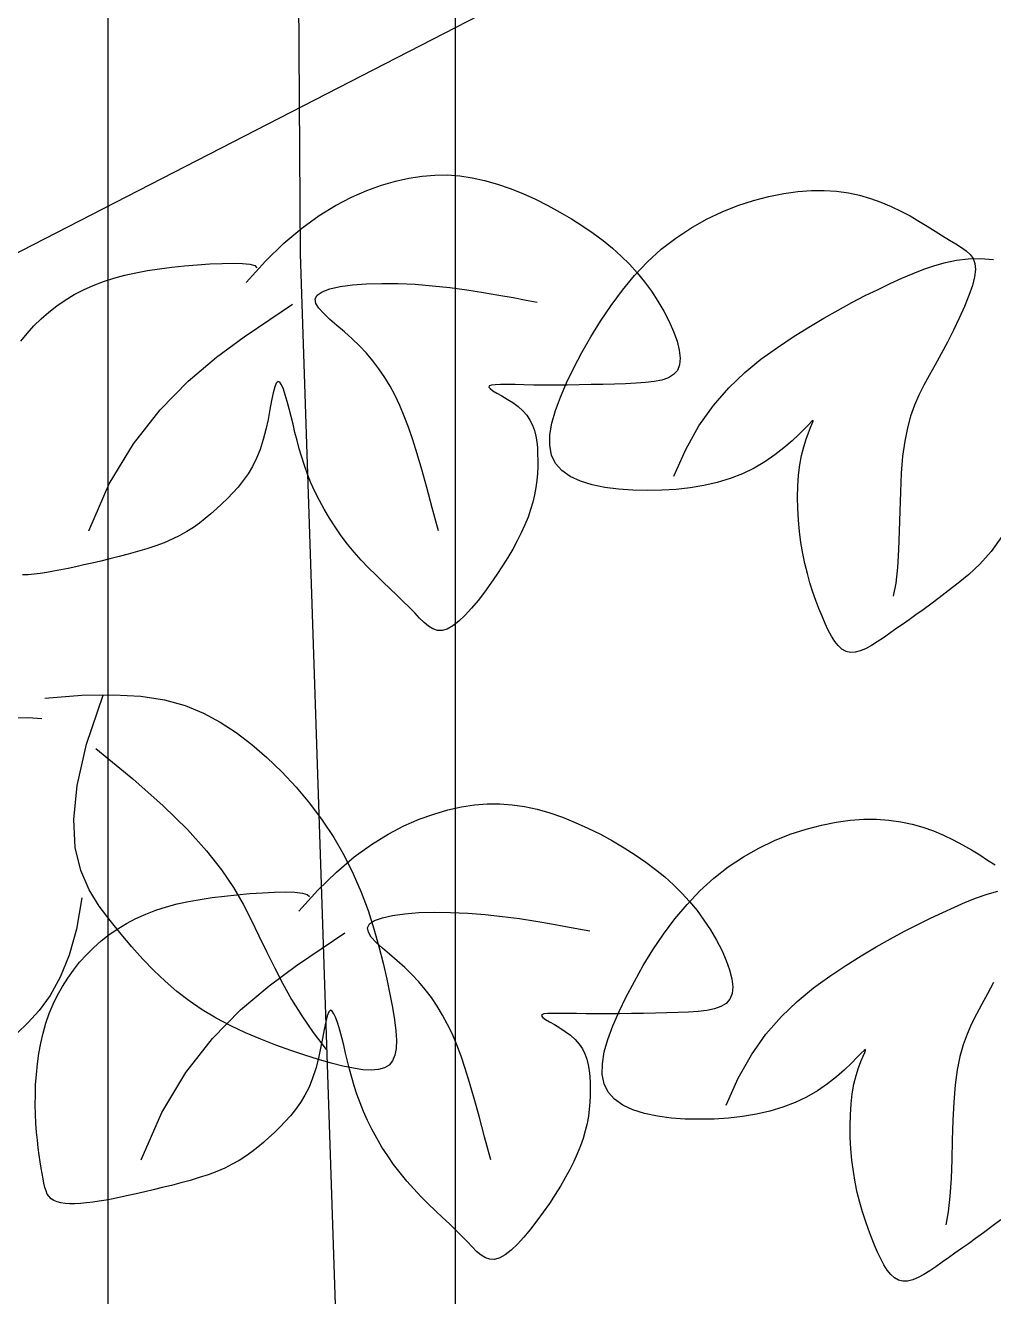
# Model space of a CAD drawing. Header units: millimetres. Extents: x 2 to 5882, y 1831 to 3462.
# Drawn here: x 1047.625 to 1049.18, y 2699.722 to 2701.763 of the extents above; entities that cross this region are included whole.
import ezdxf

# ---------------------------------------------------------------- set-up
doc = ezdxf.new("R2010")
doc.units = ezdxf.units.MM
for name, color, linetype in [('LH', 94, 'Continuous'), ('LV', 3, 'Continuous'), ('尺寸标注', 4, 'Continuous'), ('标注', 4, 'Continuous')]:
    doc.layers.add(name, color=color, linetype=linetype)

# ---------------------------------------------------------------- blocks, each defined once
blk = doc.blocks.new('15')
at = {"layer": 'LH', "color": 38}
for p, q in [((0.2713, 2.2558), (0.2863, 2.2603)), ((0.2863, 2.2603), (0.3008, 2.2635)), ((0.3008, 2.2635), (0.3148, 2.2657)), ((0.3148, 2.2657), (0.3284, 2.2668)), ((0.3284, 2.2668), (0.3418, 2.2669)), ((0.3418, 2.2669), (0.3551, 2.2659)), ((0.3551, 2.2659), (0.3684, 2.2639)), ((0.3684, 2.2639), (0.3818, 2.261)), ((0.3818, 2.261), (0.3954, 2.2571)), ((0.2393, 2.2432), (0.2556, 2.2502)), ((0.2556, 2.2502), (0.2713, 2.2558)), ((0.3954, 2.2571), (0.409, 2.2524)), ((0.409, 2.2524), (0.4227, 2.2469)), ((0.4227, 2.2469), (0.4362, 2.2409)), ((-0.8594, 2.2299), (-0.8435, 2.2331)), ((-0.8435, 2.2331), (-0.8284, 2.2351)), ((-0.8284, 2.2351), (-0.8139, 2.2361)), ((-0.8139, 2.2361), (-0.8001, 2.2362)), ((-0.8001, 2.2362), (-0.7869, 2.2353)), ((-0.7869, 2.2353), (-0.7743, 2.2335)), ((-0.7743, 2.2335), (-0.7622, 2.231)), ((0.2045, 2.2233), (0.2222, 2.2343)), ((0.2222, 2.2343), (0.2393, 2.2432)), ((0.4362, 2.2409), (0.4495, 2.2342)), ((0.4495, 2.2342), (0.4624, 2.2272)), ((-0.9095, 2.2133), (-0.8926, 2.2201)), ((-0.8926, 2.2201), (-0.8758, 2.2256)), ((-0.8758, 2.2256), (-0.8594, 2.2299)), ((-0.7622, 2.231), (-0.7506, 2.2277)), ((-0.7506, 2.2277), (-0.7394, 2.2237)), ((-0.7394, 2.2237), (-0.7286, 2.2192)), ((-0.7286, 2.2192), (-0.7182, 2.2142)), ((0.1861, 2.2099), (0.2045, 2.2233)), ((0.4624, 2.2272), (0.4749, 2.2198)), ((0.4749, 2.2198), (0.4868, 2.2122)), ((-0.9429, 2.196), (-0.9263, 2.2053)), ((-0.9263, 2.2053), (-0.9095, 2.2133)), ((-0.7182, 2.2142), (-0.7083, 2.2089)), ((-0.7083, 2.2089), (-0.6988, 2.2034)), ((0.167, 2.1937), (0.1861, 2.2099)), ((0.4868, 2.2122), (0.498, 2.2045)), ((-0.9591, 2.1853), (-0.9429, 2.196)), ((-0.6988, 2.2034), (-0.6898, 2.1979)), ((-0.6898, 2.1979), (-0.6813, 2.1926)), ((-0.6813, 2.1926), (-0.6734, 2.1876)), ((0.1472, 2.1744), (0.167, 2.1937)), ((0.498, 2.2045), (0.5086, 2.1966)), ((0.5086, 2.1966), (0.5185, 2.1884)), ((-0.9746, 2.1732), (-0.9591, 2.1853)), ((-0.6734, 2.1876), (-0.6661, 2.183)), ((-0.6661, 2.183), (-0.6593, 2.179)), ((-0.6593, 2.179), (-0.6533, 2.1753)), ((0.5185, 2.1884), (0.5279, 2.18)), ((0.5279, 2.18), (0.5367, 2.1712)), ((-0.9893, 2.1597), (-0.9746, 2.1732)), ((-0.6533, 2.1753), (-0.6481, 2.1717)), ((-0.6481, 2.1717), (-0.6439, 2.1677)), ((-0.6439, 2.1677), (-0.6408, 2.1633)), ((0.0086, 2.1622), (0.021, 2.1645)), ((0.021, 2.1645), (0.0338, 2.1664)), ((0.0338, 2.1664), (0.047, 2.1681)), ((0.047, 2.1681), (0.0605, 2.1695)), ((0.0605, 2.1695), (0.0742, 2.1707)), ((0.0742, 2.1707), (0.0878, 2.1716)), ((0.0878, 2.1716), (0.1007, 2.1722)), ((0.1007, 2.1722), (0.1125, 2.1724)), ((0.1125, 2.1724), (0.1226, 2.1721)), ((0.1226, 2.1721), (0.1306, 2.1713)), ((0.1267, 2.1518), (0.1472, 2.1744)), ((0.1306, 2.1713), (0.1359, 2.1698)), ((0.1359, 2.1698), (0.138, 2.1676)), ((0.5367, 2.1712), (0.545, 2.1621)), ((-1.0031, 2.145), (-0.9893, 2.1597)), ((-0.705, 2.1474), (-0.6934, 2.152)), ((-0.6934, 2.152), (-0.6819, 2.156)), ((-0.6819, 2.156), (-0.6704, 2.1592)), ((-0.6704, 2.1592), (-0.6585, 2.1615)), ((-0.6585, 2.1615), (-0.6461, 2.1629)), ((-0.6461, 2.1629), (-0.633, 2.1633)), ((-0.6408, 2.1633), (-0.6388, 2.158)), ((-0.6382, 2.1516), (-0.6391, 2.1439)), ((-0.6388, 2.158), (-0.6382, 2.1516)), ((-0.633, 2.1633), (-0.6189, 2.1624)), ((-0.0372, 2.1487), (-0.0263, 2.1528)), ((-0.0263, 2.1528), (-0.0151, 2.1564)), ((-0.0151, 2.1564), (-0.0034, 2.1595)), ((-0.0034, 2.1595), (0.0086, 2.1622)), ((0.2402, 2.1491), (0.2552, 2.1502)), ((0.2552, 2.1502), (0.2717, 2.1507)), ((0.2717, 2.1507), (0.2893, 2.1506)), ((0.2893, 2.1506), (0.3075, 2.1498)), ((0.545, 2.1621), (0.5529, 2.1525)), ((0.5529, 2.1525), (0.5603, 2.1424)), ((-1.0161, 2.1294), (-1.0031, 2.145)), ((-0.7294, 2.1365), (-0.7169, 2.1422)), ((-0.7169, 2.1422), (-0.705, 2.1474)), ((-0.6391, 2.1439), (-0.6415, 2.1345)), ((-0.0671, 2.133), (-0.0576, 2.1388)), ((-0.0576, 2.1388), (-0.0476, 2.144)), ((-0.0476, 2.144), (-0.0372, 2.1487)), ((0.2003, 2.1341), (0.2024, 2.1383)), ((0.2024, 2.1383), (0.2078, 2.1419)), ((0.2078, 2.1419), (0.2161, 2.1449)), ((0.2161, 2.1449), (0.2271, 2.1473)), ((0.2271, 2.1473), (0.2402, 2.1491)), ((0.3075, 2.1498), (0.326, 2.1483)), ((0.326, 2.1483), (0.3446, 2.1463)), ((0.3446, 2.1463), (0.3628, 2.1438)), ((0.3628, 2.1438), (0.3804, 2.1411)), ((0.3804, 2.1411), (0.397, 2.1383)), ((0.397, 2.1383), (0.4124, 2.1356)), ((0.5603, 2.1424), (0.5673, 2.1318)), ((-1.0283, 2.1131), (-1.0161, 2.1294)), ((-0.7704, 2.1162), (-0.7562, 2.1236)), ((-0.7562, 2.1236), (-0.7425, 2.1303)), ((-0.7425, 2.1303), (-0.7294, 2.1365)), ((-0.6452, 2.1238), (-0.6499, 2.112)), ((-0.6415, 2.1345), (-0.6452, 2.1238)), ((-0.0848, 2.12), (-0.0762, 2.1267)), ((-0.0762, 2.1267), (-0.0671, 2.133)), ((0.1518, 2.1122), (0.1761, 2.1286)), ((0.2011, 2.1293), (0.2003, 2.1341)), ((0.2043, 2.1241), (0.2011, 2.1293)), ((0.2095, 2.1184), (0.2043, 2.1241)), ((0.4124, 2.1356), (0.4262, 2.1329)), ((0.4262, 2.1329), (0.4381, 2.1306)), ((0.5673, 2.1318), (0.5737, 2.1209)), ((-1.0395, 2.0964), (-1.0283, 2.1131)), ((-0.7852, 2.1082), (-0.7704, 2.1162)), ((-0.6499, 2.112), (-0.6556, 2.0996)), ((-0.1007, 2.1052), (-0.093, 2.1128)), ((-0.093, 2.1128), (-0.0848, 2.12)), ((0.1243, 2.0936), (0.1518, 2.1122)), ((0.2161, 2.1122), (0.2095, 2.1184)), ((0.2237, 2.1057), (0.2161, 2.1122)), ((0.5737, 2.1209), (0.5793, 2.1099)), ((0.5793, 2.1099), (0.5841, 2.0992)), ((-1.0499, 2.0795), (-1.0395, 2.0964)), ((-0.8166, 2.0899), (-0.8006, 2.0994)), ((-0.8006, 2.0994), (-0.7852, 2.1082)), ((-0.6556, 2.0996), (-0.6618, 2.0868)), ((-0.1145, 2.0889), (-0.1078, 2.0972)), ((-0.1078, 2.0972), (-0.1007, 2.1052)), ((0.2319, 2.0988), (0.2237, 2.1057)), ((0.24, 2.0915), (0.2319, 2.0988)), ((0.5841, 2.0992), (0.5877, 2.0889)), ((-0.8332, 2.0795), (-0.8166, 2.0899)), ((-0.6618, 2.0868), (-0.6683, 2.0739)), ((0.0948, 2.0718), (0.1243, 2.0936)), ((0.2478, 2.084), (0.24, 2.0915)), ((0.2552, 2.0761), (0.2478, 2.084)), ((0.5877, 2.0889), (0.5901, 2.0794)), ((-1.0595, 2.0627), (-1.0499, 2.0795)), ((-0.8503, 2.0682), (-0.8332, 2.0795)), ((-0.6683, 2.0739), (-0.675, 2.0613)), ((0.0644, 2.0461), (0.0948, 2.0718)), ((0.2621, 2.0679), (0.2552, 2.0761)), ((0.5901, 2.0794), (0.5911, 2.0709)), ((0.5911, 2.0709), (0.5904, 2.0636)), ((-1.0681, 2.0462), (-1.0595, 2.0627)), ((-0.8851, 2.0413), (-0.8678, 2.0556)), ((-0.8678, 2.0556), (-0.8503, 2.0682)), ((-0.675, 2.0613), (-0.6815, 2.0494)), ((0.2687, 2.0593), (0.2621, 2.0679)), ((0.2748, 2.0502), (0.2687, 2.0593)), ((0.5881, 2.0577), (0.584, 2.0532)), ((0.5904, 2.0636), (0.5881, 2.0577)), ((-1.0759, 2.0303), (-1.0681, 2.0462)), ((-0.6815, 2.0494), (-0.6877, 2.0382)), ((0.0344, 2.0154), (0.0644, 2.0461)), ((0.1588, 2.0441), (0.1571, 2.0399)), ((0.1605, 2.0457), (0.1588, 2.0441)), ((0.1624, 2.0449), (0.1605, 2.0457)), ((0.1643, 2.0421), (0.1624, 2.0449)), ((0.1664, 2.0375), (0.1643, 2.0421)), ((0.2806, 2.0406), (0.2748, 2.0502)), ((0.3892, 2.0418), (0.3868, 2.041)), ((0.3932, 2.0423), (0.3892, 2.0418)), ((0.3989, 2.0425), (0.3932, 2.0423)), ((0.406, 2.0425), (0.3989, 2.0425)), ((0.4143, 2.0424), (0.406, 2.0425)), ((0.4238, 2.0422), (0.4143, 2.0424)), ((0.4343, 2.042), (0.4238, 2.0422)), ((0.4457, 2.0419), (0.4343, 2.042)), ((0.4577, 2.0419), (0.4457, 2.0419)), ((0.4701, 2.042), (0.4577, 2.0419)), ((0.4829, 2.0422), (0.4701, 2.042)), ((0.4957, 2.0424), (0.4829, 2.0422)), ((0.5084, 2.0427), (0.4957, 2.0424)), ((0.5208, 2.043), (0.5084, 2.0427)), ((0.5326, 2.0434), (0.5208, 2.043)), ((0.5438, 2.0438), (0.5326, 2.0434)), ((0.554, 2.0445), (0.5438, 2.0438)), ((0.5633, 2.0456), (0.554, 2.0445)), ((0.5715, 2.0473), (0.5633, 2.0456)), ((0.5785, 2.0497), (0.5715, 2.0473)), ((0.584, 2.0532), (0.5785, 2.0497)), ((-1.0825, 2.015), (-1.0759, 2.0303)), ((-0.9022, 2.0249), (-0.8851, 2.0413)), ((-0.6877, 2.0382), (-0.6934, 2.0276)), ((0.1555, 2.0335), (0.1538, 2.0253)), ((0.1571, 2.0399), (0.1555, 2.0335)), ((0.1684, 2.0315), (0.1664, 2.0375)), ((0.1705, 2.0245), (0.1684, 2.0315)), ((0.286, 2.0306), (0.2806, 2.0406)), ((0.2911, 2.02), (0.286, 2.0306)), ((0.3868, 2.041), (0.3863, 2.0398)), ((0.3863, 2.0398), (0.3877, 2.0381)), ((0.3877, 2.0381), (0.3907, 2.0359)), ((0.3907, 2.0359), (0.395, 2.0333)), ((0.395, 2.0333), (0.4002, 2.0303)), ((0.4002, 2.0303), (0.4059, 2.0269)), ((-1.0878, 2.0006), (-1.0825, 2.015)), ((-0.9186, 2.006), (-0.9022, 2.0249)), ((-0.6987, 2.0171), (-0.7034, 2.0062)), ((-0.6934, 2.0276), (-0.6987, 2.0171)), ((0.0059, 1.9791), (0.0344, 2.0154)), ((0.152, 2.0157), (0.15, 2.0052)), ((0.1538, 2.0253), (0.152, 2.0157)), ((0.1726, 2.0166), (0.1705, 2.0245)), ((0.1747, 2.0083), (0.1726, 2.0166)), ((0.2958, 2.0088), (0.2911, 2.02)), ((0.4059, 2.0269), (0.4118, 2.0231)), ((0.4118, 2.0231), (0.4175, 2.0189)), ((0.4175, 2.0189), (0.4226, 2.0144)), ((0.4226, 2.0144), (0.4269, 2.0096)), ((-1.0916, 1.9871), (-1.0878, 2.0006)), ((-0.9342, 1.9841), (-0.9186, 2.006)), ((-0.7034, 2.0062), (-0.7076, 1.9947)), ((0.15, 2.0052), (0.1476, 1.9943)), ((0.1768, 1.9999), (0.1747, 2.0083)), ((0.3004, 1.9967), (0.2958, 2.0088)), ((0.4269, 2.0096), (0.4303, 2.0045)), ((0.4303, 2.0045), (0.433, 1.999)), ((-1.0937, 1.9745), (-1.0916, 1.9871)), ((-0.8136, 1.9887), (-0.8167, 1.9857)), ((-0.8121, 1.9899), (-0.8136, 1.9887)), ((-0.8129, 1.9866), (-0.812, 1.9891)), ((-0.812, 1.9891), (-0.8121, 1.9899)), ((-0.7076, 1.9947), (-0.7111, 1.9821)), ((0.1476, 1.9943), (0.1448, 1.9835)), ((0.1788, 1.9913), (0.1768, 1.9999)), ((0.181, 1.9826), (0.1788, 1.9913)), ((0.3049, 1.9833), (0.3004, 1.9967)), ((0.433, 1.999), (0.435, 1.9934)), ((0.435, 1.9934), (0.4365, 1.9874)), ((0.4365, 1.9874), (0.4375, 1.9812)), ((-1.0939, 1.9631), (-1.0937, 1.9745)), ((-0.9484, 1.959), (-0.9342, 1.9841)), ((-0.8273, 1.9749), (-0.8346, 1.968)), ((-0.8213, 1.9809), (-0.8273, 1.9749)), ((-0.8167, 1.9857), (-0.8213, 1.9809)), ((-0.8196, 1.97), (-0.817, 1.9769)), ((-0.817, 1.9769), (-0.8147, 1.9825)), ((-0.8147, 1.9825), (-0.8129, 1.9866)), ((-0.7111, 1.9821), (-0.714, 1.9679)), ((-0.02, 1.9361), (0.0059, 1.9791)), ((0.1448, 1.9835), (0.1416, 1.9731)), ((0.1834, 1.9738), (0.181, 1.9826)), ((0.186, 1.9649), (0.1834, 1.9738)), ((0.3095, 1.9683), (0.3049, 1.9833)), ((0.4375, 1.9812), (0.4382, 1.9748)), ((0.4382, 1.9748), (0.4385, 1.9682)), ((-1.092, 1.9528), (-1.0939, 1.9631)), ((-0.8432, 1.9606), (-0.8529, 1.953)), ((-0.8346, 1.968), (-0.8432, 1.9606)), ((-0.8244, 1.9525), (-0.8221, 1.9618)), ((-0.8221, 1.9618), (-0.8196, 1.97)), ((-0.714, 1.9679), (-0.7162, 1.9518)), ((0.1377, 1.9635), (0.1333, 1.9548)), ((0.1416, 1.9731), (0.1377, 1.9635)), ((0.1889, 1.9558), (0.186, 1.9649)), ((0.3144, 1.9514), (0.3095, 1.9683)), ((0.4385, 1.9682), (0.4387, 1.9613)), ((0.4387, 1.9613), (0.4386, 1.9543)), ((-1.0877, 1.9439), (-1.092, 1.9528)), ((-0.9612, 1.9302), (-0.9484, 1.959)), ((-0.8529, 1.953), (-0.8636, 1.9456)), ((-0.8263, 1.9423), (-0.8244, 1.9525)), ((-0.7162, 1.9518), (-0.7176, 1.9335)), ((0.1285, 1.9469), (0.1233, 1.9396)), ((0.1333, 1.9548), (0.1285, 1.9469)), ((0.1922, 1.9467), (0.1889, 1.9558)), ((0.1959, 1.9373), (0.1922, 1.9467)), ((0.3198, 1.9322), (0.3144, 1.9514)), ((0.4383, 1.9471), (0.4376, 1.9398)), ((0.4386, 1.9543), (0.4383, 1.9471)), ((-1.0809, 1.9363), (-1.0877, 1.9439)), ((-1.0719, 1.9301), (-1.0809, 1.9363)), ((-0.8876, 1.9329), (-0.9008, 1.9279)), ((-0.8752, 1.9388), (-0.8876, 1.9329)), ((-0.8636, 1.9456), (-0.8752, 1.9388)), ((-0.8275, 1.9314), (-0.8263, 1.9423)), ((-0.7176, 1.9335), (-0.7186, 1.9136)), ((-0.042, 1.8857), (-0.02, 1.9361)), ((0.1179, 1.9328), (0.1122, 1.9265)), ((0.1233, 1.9396), (0.1179, 1.9328)), ((0.2002, 1.9279), (0.1959, 1.9373)), ((0.4376, 1.9398), (0.4366, 1.9322)), ((-1.061, 1.9251), (-1.0719, 1.9301)), ((-1.0486, 1.9212), (-1.061, 1.9251)), ((-1.0349, 1.9183), (-1.0486, 1.9212)), ((-0.9289, 1.9204), (-0.9436, 1.918)), ((-0.9146, 1.9237), (-0.9289, 1.9204)), ((-0.9008, 1.9279), (-0.9146, 1.9237)), ((-0.8286, 1.9079), (-0.8283, 1.9198)), ((-0.8283, 1.9198), (-0.8275, 1.9314)), ((0.1064, 1.9206), (0.1006, 1.9149)), ((0.1122, 1.9265), (0.1064, 1.9206)), ((0.2049, 1.9184), (0.2002, 1.9279)), ((0.3257, 1.9104), (0.3198, 1.9322)), ((0.4352, 1.9245), (0.4334, 1.9166)), ((0.4366, 1.9322), (0.4352, 1.9245)), ((-1.0203, 1.9164), (-1.0349, 1.9183)), ((-1.005, 1.9153), (-1.0203, 1.9164)), ((-0.9895, 1.9149), (-1.005, 1.9153)), ((-0.974, 1.9152), (-0.9895, 1.9149)), ((-0.9587, 1.9162), (-0.974, 1.9152)), ((-0.9436, 1.918), (-0.9587, 1.9162)), ((-0.8284, 1.8956), (-0.8286, 1.9079)), ((-0.7186, 1.9136), (-0.7192, 1.8928)), ((0.0947, 1.9094), (0.0888, 1.9041)), ((0.1006, 1.9149), (0.0947, 1.9094)), ((0.2101, 1.9089), (0.2049, 1.9184)), ((0.2157, 1.8994), (0.2101, 1.9089)), ((0.3323, 1.8857), (0.3257, 1.9104)), ((0.431, 1.9086), (0.4282, 1.9005)), ((0.4334, 1.9166), (0.431, 1.9086)), ((-0.8277, 1.8833), (-0.8284, 1.8956)), ((-0.7192, 1.8928), (-0.7198, 1.8719)), ((0.0765, 1.8941), (0.07, 1.8895)), ((0.0828, 1.899), (0.0765, 1.8941)), ((0.0888, 1.9041), (0.0828, 1.899)), ((0.2218, 1.89), (0.2157, 1.8994)), ((0.4249, 1.8922), (0.421, 1.8837)), ((0.4282, 1.9005), (0.4249, 1.8922)), ((-0.8266, 1.8711), (-0.8277, 1.8833)), ((0.0555, 1.8808), (0.0475, 1.8769)), ((0.063, 1.885), (0.0555, 1.8808)), ((0.07, 1.8895), (0.063, 1.885)), ((0.2282, 1.8807), (0.2218, 1.89)), ((0.2351, 1.8717), (0.2282, 1.8807)), ((0.421, 1.8837), (0.4167, 1.8751)), ((-0.8251, 1.8592), (-0.8266, 1.8711)), ((-0.7198, 1.8719), (-0.7206, 1.8516)), ((-0.61, 1.8658), (-0.6216, 1.8496)), ((0.0202, 1.8666), (0.0104, 1.8637)), ((0.0297, 1.8698), (0.0202, 1.8666)), ((0.0389, 1.8732), (0.0297, 1.8698)), ((0.0475, 1.8769), (0.0389, 1.8732)), ((0.2422, 1.863), (0.2351, 1.8717)), ((0.4119, 1.8664), (0.4067, 1.8574)), ((0.4167, 1.8751), (0.4119, 1.8664)), ((-0.8231, 1.8477), (-0.8251, 1.8592)), ((-0.7206, 1.8516), (-0.7218, 1.8327)), ((-0.0383, 1.8514), (-0.0472, 1.8493)), ((-0.029, 1.8535), (-0.0383, 1.8514)), ((-0.0194, 1.8558), (-0.029, 1.8535)), ((-0.0095, 1.8583), (-0.0194, 1.8558)), ((0.0004, 1.8609), (-0.0095, 1.8583)), ((0.0104, 1.8637), (0.0004, 1.8609)), ((0.2497, 1.8545), (0.2422, 1.863)), ((0.2574, 1.8464), (0.2497, 1.8545)), ((0.4067, 1.8574), (0.401, 1.8483)), ((-0.8208, 1.8367), (-0.8231, 1.8477)), ((-0.6216, 1.8496), (-0.6336, 1.8363)), ((-0.1069, 1.8389), (-0.1129, 1.8386)), ((-0.1005, 1.8395), (-0.1069, 1.8389)), ((-0.0939, 1.8403), (-0.1005, 1.8395)), ((-0.0869, 1.8414), (-0.0939, 1.8403)), ((-0.0796, 1.8426), (-0.0869, 1.8414)), ((-0.072, 1.844), (-0.0796, 1.8426)), ((-0.0641, 1.8456), (-0.072, 1.844)), ((-0.0558, 1.8474), (-0.0641, 1.8456)), ((-0.0472, 1.8493), (-0.0558, 1.8474)), ((0.2652, 1.8386), (0.2574, 1.8464)), ((0.2729, 1.8311), (0.2652, 1.8386)), ((0.3949, 1.8391), (0.3884, 1.8297)), ((0.401, 1.8483), (0.3949, 1.8391)), ((-0.8182, 1.8261), (-0.8208, 1.8367)), ((-0.8154, 1.816), (-0.8182, 1.8261)), ((-0.7218, 1.8327), (-0.7236, 1.8158)), ((-0.6455, 1.8252), (-0.6569, 1.8158)), ((-0.6336, 1.8363), (-0.6455, 1.8252)), ((0.2805, 1.8239), (0.2729, 1.8311)), ((0.2878, 1.817), (0.2805, 1.8239)), ((0.3884, 1.8297), (0.3817, 1.8203)), ((-0.8123, 1.8063), (-0.8154, 1.816)), ((-0.7236, 1.8158), (-0.7263, 1.8018)), ((-0.6569, 1.8158), (-0.6674, 1.8075)), ((0.2947, 1.8104), (0.2878, 1.817)), ((0.3011, 1.8041), (0.2947, 1.8104)), ((0.3747, 1.8114), (0.3677, 1.803)), ((0.3817, 1.8203), (0.3747, 1.8114)), ((-0.8091, 1.7972), (-0.8123, 1.8063)), ((-0.8058, 1.7885), (-0.8091, 1.7972)), ((-0.6771, 1.8), (-0.686, 1.7933)), ((-0.6674, 1.8075), (-0.6771, 1.8)), ((0.3069, 1.7981), (0.3011, 1.8041)), ((0.3121, 1.7925), (0.3069, 1.7981)), ((0.3677, 1.803), (0.3608, 1.7955)), ((-0.8025, 1.7803), (-0.8058, 1.7885)), ((-0.6942, 1.7873), (-0.702, 1.7818)), ((-0.686, 1.7933), (-0.6942, 1.7873)), ((0.3171, 1.7877), (0.3121, 1.7925)), ((0.3218, 1.7837), (0.3171, 1.7877)), ((0.3265, 1.7808), (0.3218, 1.7837)), ((0.3477, 1.784), (0.3418, 1.7806)), ((0.3541, 1.7891), (0.3477, 1.784)), ((0.3608, 1.7955), (0.3541, 1.7891)), ((-0.7992, 1.7726), (-0.8025, 1.7803)), ((-0.7959, 1.7655), (-0.7992, 1.7726)), ((-0.7164, 1.7716), (-0.7233, 1.7668)), ((-0.7093, 1.7766), (-0.7164, 1.7716)), ((-0.702, 1.7818), (-0.7093, 1.7766)), ((0.3313, 1.7792), (0.3265, 1.7808)), ((0.3363, 1.7791), (0.3313, 1.7792)), ((0.3418, 1.7806), (0.3363, 1.7791)), ((-0.7925, 1.7591), (-0.7959, 1.7655)), ((-0.7889, 1.7535), (-0.7925, 1.7591)), ((-0.7368, 1.7572), (-0.7433, 1.7528)), ((-0.7301, 1.7619), (-0.7368, 1.7572)), ((-0.7233, 1.7668), (-0.7301, 1.7619)), ((-0.7852, 1.7489), (-0.7889, 1.7535)), ((-0.7811, 1.7453), (-0.7852, 1.7489)), ((-0.7768, 1.7428), (-0.7811, 1.7453)), ((-0.7721, 1.7417), (-0.7768, 1.7428)), ((-0.7616, 1.7432), (-0.767, 1.7419)), ((-0.7558, 1.7456), (-0.7616, 1.7432)), ((-0.7497, 1.7489), (-0.7558, 1.7456)), ((-0.7433, 1.7528), (-0.7497, 1.7489)), ((-0.767, 1.7419), (-0.7721, 1.7417)), ((-0.0889, 1.7066), (-0.0494, 1.7098)), ((-0.0494, 1.7098), (-0.0154, 1.7104)), ((-0.0442, 1.6574), (-0.0265, 1.7101)), ((-0.0154, 1.7104), (0.0139, 1.7087)), ((0.0139, 1.7087), (0.0392, 1.7048)), ((0.0392, 1.7048), (0.0613, 1.6988)), ((0.0613, 1.6988), (0.0809, 1.6908)), ((0.0809, 1.6908), (0.0988, 1.6812)), ((-0.1195, 1.6856), (-0.1064, 1.6859)), ((-0.1064, 1.6859), (-0.0923, 1.685)), ((0.0988, 1.6812), (0.1158, 1.6699)), ((0.1158, 1.6699), (0.1325, 1.6571)), ((-0.0543, 1.6134), (-0.0442, 1.6574)), ((-0.0344, 1.6528), (0.0054, 1.6203)), ((0.1325, 1.6571), (0.1488, 1.6431)), ((0.1488, 1.6431), (0.1647, 1.6278)), ((0.0054, 1.6203), (0.0378, 1.5916)), ((0.1647, 1.6278), (0.1799, 1.6115)), ((-0.058, 1.5769), (-0.0543, 1.6134)), ((0.1799, 1.6115), (0.1944, 1.5943)), ((0.1944, 1.5943), (0.2079, 1.5763)), ((0.357, 1.5904), (0.371, 1.5926)), ((0.371, 1.5926), (0.3846, 1.5937)), ((0.3846, 1.5937), (0.398, 1.5937)), ((0.398, 1.5937), (0.4113, 1.5927)), ((0.4113, 1.5927), (0.4246, 1.5908)), ((0.0378, 1.5916), (0.0637, 1.5661)), ((0.3118, 1.5771), (0.3275, 1.5827)), ((0.3275, 1.5827), (0.3425, 1.5871)), ((0.3425, 1.5871), (0.357, 1.5904)), ((0.4246, 1.5908), (0.438, 1.5878)), ((0.438, 1.5878), (0.4515, 1.584)), ((0.4515, 1.584), (0.4652, 1.5792)), ((0.4652, 1.5792), (0.4788, 1.5738)), ((-0.0564, 1.5469), (-0.058, 1.5769)), ((0.0637, 1.5661), (0.0842, 1.5434)), ((0.2079, 1.5763), (0.2203, 1.5576)), ((0.2784, 1.5611), (0.2954, 1.57)), ((0.2954, 1.57), (0.3118, 1.5771)), ((0.4788, 1.5738), (0.4924, 1.5677)), ((0.4924, 1.5677), (0.5057, 1.5611)), ((-0.8364, 1.5469), (-0.8196, 1.5524)), ((-0.8196, 1.5524), (-0.8032, 1.5567)), ((-0.8032, 1.5567), (-0.7874, 1.5599)), ((-0.7874, 1.5599), (-0.7722, 1.562)), ((-0.7722, 1.562), (-0.7578, 1.563)), ((-0.7578, 1.563), (-0.744, 1.563)), ((-0.744, 1.563), (-0.7308, 1.5621)), ((-0.7308, 1.5621), (-0.7181, 1.5604)), ((-0.7181, 1.5604), (-0.706, 1.5578)), ((-0.706, 1.5578), (-0.6944, 1.5545)), ((-0.6944, 1.5545), (-0.6832, 1.5506)), ((0.2203, 1.5576), (0.2314, 1.5384)), ((0.2607, 1.5501), (0.2784, 1.5611)), ((0.5057, 1.5611), (0.5186, 1.554)), ((0.5186, 1.554), (0.5311, 1.5466)), ((-0.8701, 1.5321), (-0.8533, 1.5402)), ((-0.8533, 1.5402), (-0.8364, 1.5469)), ((-0.6832, 1.5506), (-0.6724, 1.546)), ((-0.6724, 1.546), (-0.662, 1.541)), ((-0.662, 1.541), (-0.6521, 1.5357)), ((-0.0505, 1.5222), (-0.0564, 1.5469)), ((0.0842, 1.5434), (0.1003, 1.5229)), ((0.2314, 1.5384), (0.2412, 1.5188)), ((0.2422, 1.5367), (0.2607, 1.5501)), ((0.5311, 1.5466), (0.5429, 1.539)), ((0.5429, 1.539), (0.5542, 1.5313)), ((-0.8867, 1.5228), (-0.8701, 1.5321)), ((-0.6521, 1.5357), (-0.6426, 1.5302)), ((-0.6426, 1.5302), (-0.6336, 1.5248)), ((-0.6336, 1.5248), (-0.6252, 1.5194)), ((0.2231, 1.5205), (0.2422, 1.5367)), ((0.5542, 1.5313), (0.5647, 1.5234)), ((-0.9184, 1.5), (-0.9029, 1.5121)), ((-0.9029, 1.5121), (-0.8867, 1.5228)), ((-0.6252, 1.5194), (-0.6173, 1.5144)), ((-0.0416, 1.5017), (-0.0505, 1.5222)), ((0.1003, 1.5229), (0.1129, 1.504)), ((0.2034, 1.5013), (0.2231, 1.5205)), ((0.2412, 1.5188), (0.2497, 1.499)), ((0.5647, 1.5234), (0.5747, 1.5153)), ((0.5747, 1.5153), (0.5841, 1.5068)), ((-0.9331, 1.4865), (-0.9184, 1.5)), ((-0.0307, 1.4842), (-0.0416, 1.5017)), ((0.1129, 1.504), (0.1232, 1.4863)), ((0.1167, 1.4963), (0.1304, 1.4975)), ((0.1304, 1.4975), (0.144, 1.4985)), ((0.144, 1.4985), (0.1569, 1.4991)), ((0.1569, 1.4991), (0.1687, 1.4993)), ((0.1687, 1.4993), (0.1788, 1.499)), ((0.1788, 1.499), (0.1867, 1.4981)), ((0.1829, 1.4786), (0.2034, 1.5013)), ((0.1867, 1.4981), (0.192, 1.4967)), ((0.2497, 1.499), (0.2571, 1.4793)), ((0.5841, 1.5068), (0.5929, 1.4981)), ((0.5929, 1.4981), (0.6012, 1.4889)), ((-0.947, 1.4719), (-0.9331, 1.4865)), ((-0.6258, 1.4828), (-0.6142, 1.486)), ((-0.0495, 1.493), (-0.0552, 1.4596)), ((-0.0189, 1.4687), (-0.0307, 1.4842)), ((0.0411, 1.4833), (0.0527, 1.4864)), ((0.0527, 1.4864), (0.0648, 1.489)), ((0.0648, 1.489), (0.0772, 1.4913)), ((0.0772, 1.4913), (0.09, 1.4933)), ((0.09, 1.4933), (0.1032, 1.4949)), ((0.1032, 1.4949), (0.1167, 1.4963)), ((0.1232, 1.4863), (0.132, 1.4693)), ((0.192, 1.4967), (0.1942, 1.4945)), ((0.6012, 1.4889), (0.6091, 1.4793)), ((-0.96, 1.4563), (-0.947, 1.4719)), ((-0.6608, 1.469), (-0.6488, 1.4742)), ((-0.6488, 1.4742), (-0.6372, 1.4788)), ((-0.6372, 1.4788), (-0.6258, 1.4828)), ((-0.0014, 1.4656), (0.0086, 1.4709)), ((0.0086, 1.4709), (0.019, 1.4756)), ((0.019, 1.4756), (0.0298, 1.4797)), ((0.0298, 1.4797), (0.0411, 1.4833)), ((0.2571, 1.4793), (0.2633, 1.4599)), ((0.264, 1.4687), (0.2723, 1.4717)), ((0.2723, 1.4717), (0.2832, 1.4741)), ((0.2832, 1.4741), (0.2964, 1.4759)), ((0.2964, 1.4759), (0.3114, 1.4771)), ((0.3114, 1.4771), (0.3279, 1.4776)), ((0.3279, 1.4776), (0.3454, 1.4774)), ((0.3454, 1.4774), (0.3637, 1.4766)), ((0.3637, 1.4766), (0.3822, 1.4751)), ((0.3822, 1.4751), (0.4008, 1.4731)), ((0.4008, 1.4731), (0.419, 1.4707)), ((0.419, 1.4707), (0.4366, 1.468)), ((0.6091, 1.4793), (0.6165, 1.4692)), ((-0.9721, 1.44), (-0.96, 1.4563)), ((-0.7, 1.4504), (-0.6863, 1.4571)), ((-0.6863, 1.4571), (-0.6733, 1.4633)), ((-0.6733, 1.4633), (-0.6608, 1.469)), ((-0.0552, 1.4596), (-0.063, 1.4315)), ((-0.02, 1.4536), (-0.0109, 1.4598)), ((-0.0072, 1.4541), (-0.0189, 1.4687)), ((-0.0109, 1.4598), (-0.0014, 1.4656)), ((0.132, 1.4693), (0.1402, 1.4524)), ((0.2565, 1.4609), (0.2586, 1.4651)), ((0.2573, 1.4562), (0.2565, 1.4609)), ((0.2605, 1.4509), (0.2573, 1.4562)), ((0.2586, 1.4651), (0.264, 1.4687)), ((0.2633, 1.4599), (0.2687, 1.441)), ((0.4366, 1.468), (0.4532, 1.4652)), ((0.4532, 1.4652), (0.4686, 1.4624)), ((0.4686, 1.4624), (0.4824, 1.4598)), ((0.4824, 1.4598), (0.4943, 1.4575)), ((0.6165, 1.4692), (0.6234, 1.4586)), ((0.6234, 1.4586), (0.6299, 1.4477)), ((-0.7291, 1.435), (-0.7142, 1.4431)), ((-0.7142, 1.4431), (-0.7, 1.4504)), ((-0.0368, 1.4396), (-0.0287, 1.4468)), ((-0.0287, 1.4468), (-0.02, 1.4536)), ((0.0043, 1.4404), (-0.0072, 1.4541)), ((0.1402, 1.4524), (0.1484, 1.4355)), ((0.2079, 1.439), (0.2322, 1.4554)), ((0.2657, 1.4452), (0.2605, 1.4509)), ((0.2723, 1.4391), (0.2657, 1.4452)), ((0.6299, 1.4477), (0.6355, 1.4368)), ((-0.9834, 1.4232), (-0.9721, 1.44)), ((-0.7445, 1.4263), (-0.7291, 1.435)), ((-0.063, 1.4315), (-0.0726, 1.4079)), ((-0.0517, 1.4241), (-0.0445, 1.432)), ((-0.0445, 1.432), (-0.0368, 1.4396)), ((0.0159, 1.4274), (0.0043, 1.4404)), ((0.1484, 1.4355), (0.1567, 1.4185)), ((0.1805, 1.4204), (0.2079, 1.439)), ((0.2687, 1.441), (0.2732, 1.4229)), ((0.2799, 1.4325), (0.2723, 1.4391)), ((0.288, 1.4256), (0.2799, 1.4325)), ((0.6355, 1.4368), (0.6403, 1.426)), ((-0.9938, 1.4063), (-0.9834, 1.4232)), ((-0.7771, 1.4064), (-0.7605, 1.4167)), ((-0.7605, 1.4167), (-0.7445, 1.4263)), ((-0.0645, 1.4071), (-0.0584, 1.4157)), ((-0.0584, 1.4157), (-0.0517, 1.4241)), ((0.0277, 1.4151), (0.0159, 1.4274)), ((0.151, 1.3986), (0.1805, 1.4204)), ((0.1567, 1.4185), (0.1655, 1.4015)), ((0.2732, 1.4229), (0.277, 1.4058)), ((0.2962, 1.4184), (0.288, 1.4256)), ((0.304, 1.4108), (0.2962, 1.4184)), ((0.6403, 1.426), (0.6439, 1.4158)), ((0.6439, 1.4158), (0.6463, 1.4063)), ((-1.0033, 1.3895), (-0.9938, 1.4063)), ((-0.7942, 1.395), (-0.7771, 1.4064)), ((-0.0726, 1.4079), (-0.0834, 1.3884)), ((-0.0702, 1.3981), (-0.0645, 1.4071)), ((0.0398, 1.4036), (0.0277, 1.4151)), ((0.0524, 1.3927), (0.0398, 1.4036)), ((0.277, 1.4058), (0.2803, 1.3899)), ((0.3114, 1.403), (0.304, 1.4108)), ((0.3183, 1.3947), (0.3114, 1.403)), ((0.6463, 1.4063), (0.6473, 1.3977)), ((-1.012, 1.373), (-1.0033, 1.3895)), ((-0.8116, 1.3824), (-0.7942, 1.395)), ((-0.6188, 1.3882), (-0.6254, 1.3762)), ((-0.0834, 1.3884), (-0.095, 1.3723)), ((-0.08, 1.379), (-0.0754, 1.3887)), ((-0.0754, 1.3887), (-0.0702, 1.3981)), ((0.0656, 1.3826), (0.0524, 1.3927)), ((0.1206, 1.3729), (0.151, 1.3986)), ((0.1655, 1.4015), (0.1752, 1.3842)), ((0.2803, 1.3899), (0.283, 1.3754)), ((0.3249, 1.3861), (0.3183, 1.3947)), ((0.6466, 1.3904), (0.6442, 1.3845)), ((0.6473, 1.3977), (0.6466, 1.3904)), ((-0.829, 1.3681), (-0.8116, 1.3824)), ((-0.6254, 1.3762), (-0.6315, 1.365)), ((-0.0842, 1.3691), (-0.08, 1.379)), ((0.0796, 1.3731), (0.0656, 1.3826)), ((0.1752, 1.3842), (0.186, 1.3667)), ((0.283, 1.3754), (0.2852, 1.3623)), ((0.331, 1.377), (0.3249, 1.3861)), ((0.3368, 1.3675), (0.331, 1.377)), ((0.6346, 1.3766), (0.6277, 1.3741)), ((0.6402, 1.38), (0.6346, 1.3766)), ((0.6442, 1.3845), (0.6402, 1.38)), ((-1.0197, 1.3571), (-1.012, 1.373)), ((-0.846, 1.3517), (-0.829, 1.3681)), ((-0.6315, 1.365), (-0.6373, 1.3544)), ((-0.095, 1.3723), (-0.107, 1.359)), ((-0.0878, 1.3588), (-0.0842, 1.3691)), ((0.0945, 1.3643), (0.0796, 1.3731)), ((0.0906, 1.3423), (0.1206, 1.3729)), ((0.11, 1.3561), (0.0945, 1.3643)), ((0.186, 1.3667), (0.1982, 1.3489)), ((0.2133, 1.3668), (0.2117, 1.3603)), ((0.2149, 1.371), (0.2133, 1.3668)), ((0.2167, 1.3726), (0.2149, 1.371)), ((0.2186, 1.3718), (0.2167, 1.3726)), ((0.2205, 1.3689), (0.2186, 1.3718)), ((0.2225, 1.3644), (0.2205, 1.3689)), ((0.2246, 1.3584), (0.2225, 1.3644)), ((0.2852, 1.3623), (0.2866, 1.3507)), ((0.3422, 1.3574), (0.3368, 1.3675)), ((0.443, 1.3678), (0.4425, 1.3666)), ((0.4425, 1.3666), (0.4439, 1.3649)), ((0.4453, 1.3687), (0.443, 1.3678)), ((0.4439, 1.3649), (0.4469, 1.3628)), ((0.4494, 1.3691), (0.4453, 1.3687)), ((0.4469, 1.3628), (0.4512, 1.3602)), ((0.4551, 1.3693), (0.4494, 1.3691)), ((0.4621, 1.3693), (0.4551, 1.3693)), ((0.4705, 1.3692), (0.4621, 1.3693)), ((0.48, 1.369), (0.4705, 1.3692)), ((0.4905, 1.3689), (0.48, 1.369)), ((0.5018, 1.3688), (0.4905, 1.3689)), ((0.5138, 1.3688), (0.5018, 1.3688)), ((0.5263, 1.3689), (0.5138, 1.3688)), ((0.5391, 1.369), (0.5263, 1.3689)), ((0.5519, 1.3692), (0.5391, 1.369)), ((0.5646, 1.3695), (0.5519, 1.3692)), ((0.5769, 1.3698), (0.5646, 1.3695)), ((0.5888, 1.3702), (0.5769, 1.3698)), ((0.5999, 1.3707), (0.5888, 1.3702)), ((0.6102, 1.3714), (0.5999, 1.3707)), ((0.6195, 1.3724), (0.6102, 1.3714)), ((0.6277, 1.3741), (0.6195, 1.3724)), ((-1.0263, 1.3419), (-1.0197, 1.3571)), ((-0.8625, 1.3328), (-0.846, 1.3517)), ((-0.6373, 1.3544), (-0.6425, 1.3439)), ((-0.107, 1.359), (-0.1189, 1.3479)), ((-0.0933, 1.3373), (-0.0908, 1.3482)), ((-0.0908, 1.3482), (-0.0878, 1.3588)), ((0.126, 1.3485), (0.11, 1.3561)), ((0.1422, 1.3416), (0.126, 1.3485)), ((0.1982, 1.3489), (0.2121, 1.3307)), ((0.21, 1.3521), (0.2082, 1.3425)), ((0.2117, 1.3603), (0.21, 1.3521)), ((0.2267, 1.3513), (0.2246, 1.3584)), ((0.2288, 1.3435), (0.2267, 1.3513)), ((0.2866, 1.3507), (0.2873, 1.3405)), ((0.3473, 1.3469), (0.3422, 1.3574)), ((0.4512, 1.3602), (0.4564, 1.3572)), ((0.4564, 1.3572), (0.4621, 1.3537)), ((0.4621, 1.3537), (0.468, 1.3499)), ((0.468, 1.3499), (0.4737, 1.3458)), ((-1.0316, 1.3274), (-1.0263, 1.3419)), ((-0.6425, 1.3439), (-0.6472, 1.3331)), ((-0.0954, 1.3262), (-0.0933, 1.3373)), ((0.0621, 1.3059), (0.0906, 1.3423)), ((0.1583, 1.3353), (0.1422, 1.3416)), ((0.1742, 1.3296), (0.1583, 1.3353)), ((0.2082, 1.3425), (0.2062, 1.3321)), ((0.2309, 1.3352), (0.2288, 1.3435)), ((0.2329, 1.3267), (0.2309, 1.3352)), ((0.2873, 1.3405), (0.2871, 1.3318)), ((0.352, 1.3356), (0.3473, 1.3469)), ((0.3565, 1.3235), (0.352, 1.3356)), ((0.4737, 1.3458), (0.4788, 1.3413)), ((0.4788, 1.3413), (0.4831, 1.3364)), ((0.4831, 1.3364), (0.4865, 1.3313)), ((-1.0355, 1.3139), (-1.0316, 1.3274)), ((-0.878, 1.311), (-0.8625, 1.3328)), ((-0.6514, 1.3216), (-0.6549, 1.3089)), ((-0.6472, 1.3331), (-0.6514, 1.3216)), ((-0.0969, 1.3151), (-0.0954, 1.3262)), ((0.1895, 1.3245), (0.1742, 1.3296)), ((0.204, 1.32), (0.1895, 1.3245)), ((0.2038, 1.3212), (0.201, 1.3103)), ((0.2062, 1.3321), (0.2038, 1.3212)), ((0.235, 1.3182), (0.2329, 1.3267)), ((0.2858, 1.3244), (0.2833, 1.3185)), ((0.2871, 1.3318), (0.2858, 1.3244)), ((0.3611, 1.3101), (0.3565, 1.3235)), ((0.4865, 1.3313), (0.4892, 1.3259)), ((0.4892, 1.3259), (0.4912, 1.3202)), ((0.4912, 1.3202), (0.4927, 1.3142)), ((-1.0376, 1.3013), (-1.0355, 1.3139)), ((-0.8923, 1.2858), (-0.878, 1.311)), ((-0.7651, 1.3078), (-0.7711, 1.3018)), ((-0.7605, 1.3125), (-0.7651, 1.3078)), ((-0.7608, 1.3037), (-0.7585, 1.3093)), ((-0.7574, 1.3156), (-0.7605, 1.3125)), ((-0.7585, 1.3093), (-0.7567, 1.3135)), ((-0.7559, 1.3167), (-0.7574, 1.3156)), ((-0.7567, 1.3135), (-0.7558, 1.316)), ((-0.7558, 1.316), (-0.7559, 1.3167)), ((-0.6549, 1.3089), (-0.6578, 1.2947)), ((-0.098, 1.3039), (-0.0969, 1.3151)), ((0.201, 1.3103), (0.1977, 1.2999)), ((0.2175, 1.3161), (0.204, 1.32)), ((0.2299, 1.3129), (0.2175, 1.3161)), ((0.2413, 1.3105), (0.2299, 1.3129)), ((0.2372, 1.3095), (0.235, 1.3182)), ((0.2396, 1.3007), (0.2372, 1.3095)), ((0.2514, 1.309), (0.2413, 1.3105)), ((0.2604, 1.3085), (0.2514, 1.309)), ((0.2681, 1.3091), (0.2604, 1.3085)), ((0.2745, 1.3109), (0.2681, 1.3091)), ((0.2796, 1.314), (0.2745, 1.3109)), ((0.2833, 1.3185), (0.2796, 1.314)), ((0.3657, 1.2952), (0.3611, 1.3101)), ((0.4927, 1.3142), (0.4937, 1.308)), ((0.4937, 1.308), (0.4944, 1.3016)), ((-1.0378, 1.2899), (-1.0376, 1.3013)), ((-0.7784, 1.2949), (-0.787, 1.2874)), ((-0.7711, 1.3018), (-0.7784, 1.2949)), ((-0.766, 1.2886), (-0.7634, 1.2968)), ((-0.7634, 1.2968), (-0.7608, 1.3037)), ((-0.6578, 1.2947), (-0.66, 1.2786)), ((-0.0991, 1.282), (-0.0988, 1.2929)), ((-0.0988, 1.2929), (-0.098, 1.3039)), ((0.0362, 1.263), (0.0621, 1.3059)), ((0.1977, 1.2999), (0.1939, 1.2904)), ((0.2422, 1.2917), (0.2396, 1.3007)), ((0.3706, 1.2782), (0.3657, 1.2952)), ((0.4944, 1.3016), (0.4947, 1.295)), ((0.4947, 1.295), (0.4949, 1.2882)), ((-1.0358, 1.2797), (-1.0378, 1.2899)), ((-1.0315, 1.2707), (-1.0358, 1.2797)), ((-0.905, 1.257), (-0.8923, 1.2858)), ((-0.7967, 1.2798), (-0.8074, 1.2724)), ((-0.787, 1.2874), (-0.7967, 1.2798)), ((-0.7701, 1.2692), (-0.7683, 1.2794)), ((-0.7683, 1.2794), (-0.766, 1.2886)), ((-0.0992, 1.2714), (-0.0991, 1.282)), ((0.1895, 1.2817), (0.1847, 1.2737)), ((0.1939, 1.2904), (0.1895, 1.2817)), ((0.2451, 1.2827), (0.2422, 1.2917)), ((0.2484, 1.2735), (0.2451, 1.2827)), ((0.4948, 1.2812), (0.4945, 1.274)), ((0.4949, 1.2882), (0.4948, 1.2812)), ((-1.0247, 1.2632), (-1.0315, 1.2707)), ((-0.819, 1.2656), (-0.8314, 1.2597)), ((-0.8074, 1.2724), (-0.819, 1.2656)), ((-0.7714, 1.2582), (-0.7701, 1.2692)), ((-0.66, 1.2786), (-0.6615, 1.2603)), ((-0.0989, 1.2612), (-0.0992, 1.2714)), ((0.1795, 1.2664), (0.1741, 1.2597)), ((0.1847, 1.2737), (0.1795, 1.2664)), ((0.2521, 1.2642), (0.2484, 1.2735)), ((0.3759, 1.2591), (0.3706, 1.2782)), ((0.4938, 1.2666), (0.4928, 1.2591)), ((0.4945, 1.274), (0.4938, 1.2666)), ((-1.0158, 1.2569), (-1.0247, 1.2632)), ((-1.0049, 1.2519), (-1.0158, 1.2569)), ((-0.8446, 1.2547), (-0.8584, 1.2506)), ((-0.8314, 1.2597), (-0.8446, 1.2547)), ((-0.7721, 1.2467), (-0.7714, 1.2582)), ((-0.6615, 1.2603), (-0.6624, 1.2404)), ((-0.0985, 1.2514), (-0.0989, 1.2612)), ((0.0142, 1.2126), (0.0362, 1.263)), ((0.1684, 1.2534), (0.1626, 1.2474)), ((0.1741, 1.2597), (0.1684, 1.2534)), ((0.2563, 1.2547), (0.2521, 1.2642)), ((0.2611, 1.2452), (0.2563, 1.2547)), ((0.3818, 1.2372), (0.3759, 1.2591)), ((0.4928, 1.2591), (0.4914, 1.2513)), ((-0.9924, 1.248), (-1.0049, 1.2519)), ((-0.9787, 1.2451), (-0.9924, 1.248)), ((-0.9641, 1.2432), (-0.9787, 1.2451)), ((-0.9489, 1.2421), (-0.9641, 1.2432)), ((-0.9334, 1.2418), (-0.9489, 1.2421)), ((-0.9179, 1.2421), (-0.9334, 1.2418)), ((-0.9025, 1.2431), (-0.9179, 1.2421)), ((-0.8875, 1.2448), (-0.9025, 1.2431)), ((-0.8727, 1.2473), (-0.8875, 1.2448)), ((-0.8584, 1.2506), (-0.8727, 1.2473)), ((-0.7724, 1.2347), (-0.7721, 1.2467)), ((-0.6624, 1.2404), (-0.6631, 1.2196)), ((-0.0978, 1.2422), (-0.0985, 1.2514)), ((-0.0969, 1.2334), (-0.0978, 1.2422)), ((0.1568, 1.2418), (0.1509, 1.2363)), ((0.1626, 1.2474), (0.1568, 1.2418)), ((0.2663, 1.2357), (0.2611, 1.2452)), ((0.4895, 1.2435), (0.4872, 1.2355)), ((0.4914, 1.2513), (0.4895, 1.2435)), ((-0.7722, 1.2225), (-0.7724, 1.2347)), ((-0.096, 1.2252), (-0.0969, 1.2334)), ((-0.0949, 1.2175), (-0.096, 1.2252)), ((0.139, 1.2259), (0.1327, 1.221)), ((0.145, 1.231), (0.139, 1.2259)), ((0.1509, 1.2363), (0.145, 1.231)), ((0.2719, 1.2262), (0.2663, 1.2357)), ((0.278, 1.2168), (0.2719, 1.2262)), ((0.3885, 1.2125), (0.3818, 1.2372)), ((0.4844, 1.2273), (0.481, 1.219)), ((0.4872, 1.2355), (0.4844, 1.2273)), ((-0.7716, 1.2102), (-0.7722, 1.2225)), ((-0.6631, 1.2196), (-0.6637, 1.1987)), ((-0.0939, 1.2103), (-0.0949, 1.2175)), ((0.1191, 1.2119), (0.1117, 1.2077)), ((0.1261, 1.2163), (0.1191, 1.2119)), ((0.1327, 1.221), (0.1261, 1.2163)), ((0.2844, 1.2076), (0.278, 1.2168)), ((0.481, 1.219), (0.4772, 1.2106)), ((-0.7705, 1.198), (-0.7716, 1.2102)), ((-0.7689, 1.1861), (-0.7705, 1.198)), ((-0.6637, 1.1987), (-0.6644, 1.1784)), ((-0.0928, 1.2037), (-0.0939, 1.2103)), ((-0.0918, 1.1977), (-0.0928, 1.2037)), ((-0.0909, 1.1923), (-0.0918, 1.1977)), ((0.0951, 1.2001), (0.0859, 1.1966)), ((0.1037, 1.2037), (0.0951, 1.2001)), ((0.1117, 1.2077), (0.1037, 1.2037)), ((0.2912, 1.1986), (0.2844, 1.2076)), ((0.2984, 1.1898), (0.2912, 1.1986)), ((0.4729, 1.202), (0.4681, 1.1932)), ((0.4772, 1.2106), (0.4729, 1.202)), ((-0.767, 1.1746), (-0.7689, 1.1861)), ((-0.0899, 1.1874), (-0.0909, 1.1923)), ((-0.0889, 1.183), (-0.0899, 1.1874)), ((0.0466, 1.1851), (0.0368, 1.1827)), ((0.0566, 1.1877), (0.0466, 1.1851)), ((0.0665, 1.1905), (0.0566, 1.1877)), ((0.0764, 1.1935), (0.0665, 1.1905)), ((0.0859, 1.1966), (0.0764, 1.1935)), ((0.3059, 1.1814), (0.2984, 1.1898)), ((0.4629, 1.1843), (0.4572, 1.1752)), ((0.4681, 1.1932), (0.4629, 1.1843)), ((-0.7647, 1.1635), (-0.767, 1.1746)), ((-0.6644, 1.1784), (-0.6656, 1.1595)), ((-0.0877, 1.1792), (-0.0889, 1.183)), ((-0.0863, 1.1759), (-0.0877, 1.1792)), ((-0.0845, 1.1731), (-0.0863, 1.1759)), ((-0.0822, 1.1708), (-0.0845, 1.1731)), ((-0.0794, 1.1689), (-0.0822, 1.1708)), ((-0.0158, 1.1709), (-0.0234, 1.1694)), ((-0.0079, 1.1725), (-0.0158, 1.1709)), ((0.0004, 1.1742), (-0.0079, 1.1725)), ((0.0089, 1.1761), (0.0004, 1.1742)), ((0.0179, 1.1782), (0.0089, 1.1761)), ((0.0271, 1.1804), (0.0179, 1.1782)), ((0.0368, 1.1827), (0.0271, 1.1804)), ((0.3136, 1.1733), (0.3059, 1.1814)), ((0.3214, 1.1655), (0.3136, 1.1733)), ((0.4572, 1.1752), (0.4511, 1.1659)), ((-0.7621, 1.1529), (-0.7647, 1.1635)), ((-0.6656, 1.1595), (-0.6674, 1.1427)), ((-0.0759, 1.1675), (-0.0794, 1.1689)), ((-0.0719, 1.1664), (-0.0759, 1.1675)), ((-0.0673, 1.1658), (-0.0719, 1.1664)), ((-0.0622, 1.1654), (-0.0673, 1.1658)), ((-0.0567, 1.1655), (-0.0622, 1.1654)), ((-0.0507, 1.1658), (-0.0567, 1.1655)), ((-0.0444, 1.1664), (-0.0507, 1.1658)), ((-0.0377, 1.1672), (-0.0444, 1.1664)), ((-0.0307, 1.1682), (-0.0377, 1.1672)), ((-0.0234, 1.1694), (-0.0307, 1.1682)), ((0.3291, 1.158), (0.3214, 1.1655)), ((0.3367, 1.1508), (0.3291, 1.158)), ((0.4511, 1.1659), (0.4446, 1.1565)), ((-0.7592, 1.1428), (-0.7621, 1.1529)), ((0.344, 1.1439), (0.3367, 1.1508)), ((0.3509, 1.1373), (0.344, 1.1439)), ((0.4378, 1.1472), (0.4309, 1.1382)), ((0.4446, 1.1565), (0.4378, 1.1472)), ((-0.7561, 1.1332), (-0.7592, 1.1428)), ((-0.7529, 1.124), (-0.7561, 1.1332)), ((-0.6674, 1.1427), (-0.6701, 1.1287)), ((-0.6112, 1.1343), (-0.6209, 1.1269)), ((0.3573, 1.1309), (0.3509, 1.1373)), ((0.363, 1.1249), (0.3573, 1.1309)), ((0.4239, 1.1298), (0.417, 1.1223)), ((0.4309, 1.1382), (0.4239, 1.1298)), ((-0.7497, 1.1153), (-0.7529, 1.124)), ((-0.6298, 1.1202), (-0.6381, 1.1142)), ((-0.6209, 1.1269), (-0.6298, 1.1202)), ((0.3683, 1.1194), (0.363, 1.1249)), ((0.3732, 1.1145), (0.3683, 1.1194)), ((0.417, 1.1223), (0.4103, 1.1159)), ((-0.7463, 1.1071), (-0.7497, 1.1153)), ((-0.743, 1.0994), (-0.7463, 1.1071)), ((-0.6532, 1.1034), (-0.6602, 1.0985)), ((-0.6458, 1.1086), (-0.6532, 1.1034)), ((-0.6381, 1.1142), (-0.6458, 1.1086)), ((0.378, 1.1105), (0.3732, 1.1145)), ((0.3827, 1.1076), (0.378, 1.1105)), ((0.3874, 1.106), (0.3827, 1.1076)), ((0.3925, 1.1059), (0.3874, 1.106)), ((0.3979, 1.1075), (0.3925, 1.1059)), ((0.4039, 1.1109), (0.3979, 1.1075)), ((0.4103, 1.1159), (0.4039, 1.1109)), ((-0.7397, 1.0923), (-0.743, 1.0994)), ((-0.7363, 1.0859), (-0.7397, 1.0923)), ((-0.6739, 1.0888), (-0.6806, 1.084)), ((-0.6671, 1.0936), (-0.6739, 1.0888)), ((-0.6602, 1.0985), (-0.6671, 1.0936)), ((-0.7327, 1.0803), (-0.7363, 1.0859)), ((-0.729, 1.0757), (-0.7327, 1.0803)), ((-0.725, 1.0721), (-0.729, 1.0757)), ((-0.6935, 1.0757), (-0.6996, 1.0725)), ((-0.6871, 1.0796), (-0.6935, 1.0757)), ((-0.6806, 1.084), (-0.6871, 1.0796)), ((-0.7207, 1.0697), (-0.725, 1.0721)), ((-0.716, 1.0685), (-0.7207, 1.0697)), ((-0.7109, 1.0687), (-0.716, 1.0685)), ((-0.7054, 1.0701), (-0.7109, 1.0687)), ((-0.6996, 1.0725), (-0.7054, 1.0701))]:
    blk.add_line(p, q, dxfattribs=at)
blk = doc.blocks.new('shu')
at = {"color": 72}
for p, q in [((-1379.9124, -1077.3591), (-1379.8952, -1080.4545)), ((-1380.204, -1080.0733), (-1380.204, -1082.2698)), ((-1379.8952, -1080.4545), (-1379.7943, -1083.476))]:
    blk.add_line(p, q, dxfattribs=at)
at = {"layer": 'LV', "color": 72}
for p, q in [((-1379.6456, -1081.916), (-1379.6456, -1080.0314)), ((-1379.6456, -1083.4757), (-1379.6456, -1081.916))]:
    blk.add_line(p, q, dxfattribs=at)

msp = doc.modelspace()

# ---------------------------------------------------------------- linework, layer by layer
msp.add_line((1065.41576, 2710.55549), (1040.97086, 2697.98186))

# ---------------------------------------------------------------- block references
at = {"layer": '尺寸标注', "color": 3, "xscale": 1.5, "yscale": 1.5, "zscale": 1.5}
for p in [(1050.1081, 2698.14388), (1047.79002, 2698.12278)]:
    msp.add_blockref('15', p, dxfattribs=at)
at = {"layer": '标注'}
msp.add_blockref('shu', (2427.96155, 3781.85113), dxfattribs=at)

doc.saveas('drawing.dxf')
